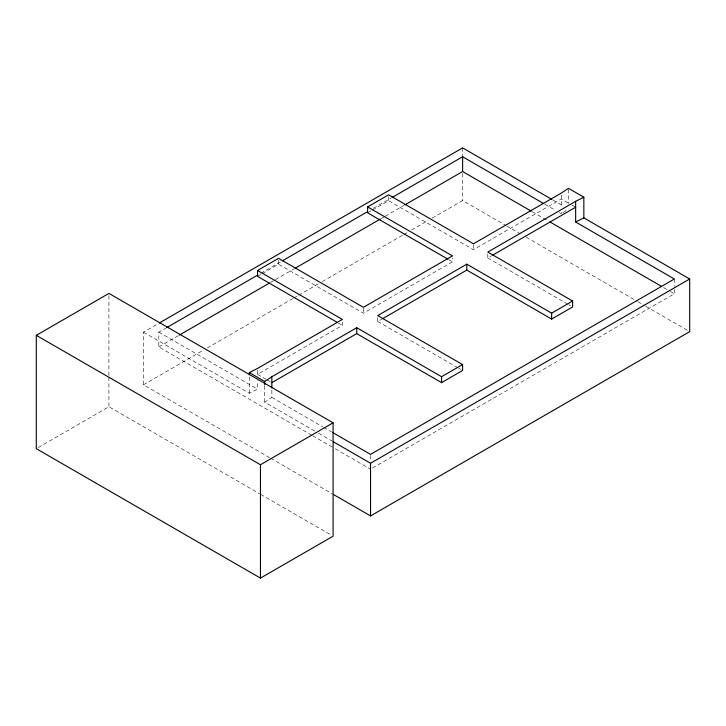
<?xml version="1.0" encoding="UTF-8"?>
<svg xmlns="http://www.w3.org/2000/svg" width="726" height="726" viewBox="0 0 726 726"><rect width="100%" height="100%" fill="white"/><g stroke="black" fill="none" stroke-linecap="round" stroke-linejoin="round"><path stroke-width="0.54" stroke-dasharray="3.63 2.72" d="M314.676 431.008L264.691 402.15L271.851 397.412L271.851 388.973M563.113 212.564L568.476 209.006M269.727 457.707L143.467 384.807L143.467 332.163L158.204 323.66M311.735 435.219L158.822 346.937L158.822 332.163L165.682 328.197M260.743 273.321L281.325 261.433M373.445 208.253L391.087 198.062M257.558 276.379L261.369 274.174M262.322 273.62L278.557 264.246L363.399 313.233L452.47 261.814L452.47 257.875M367.619 212.827L371.44 210.622M372.393 210.068L388.619 200.703L473.47 249.69L561.325 198.969L570.872 204.478M158.822 346.937L178.424 335.621M270.544 282.432L274.464 280.172M275.444 279.61L294.066 268.856M381.286 218.499L384.226 216.802M385.207 216.239L403.828 205.485M143.467 384.807L203.371 350.222M207.3 347.954L292.741 298.631M293.721 298.068L297.651 295.8M298.631 295.228L318.269 283.893M322.199 281.624L402.721 235.133M403.701 234.562L407.631 232.293M411.56 230.033L428.258 220.386M432.188 218.127L462.625 200.548L505.695 225.414M38.26 447.552L108.927 406.751L259.672 493.789M257.521 370.423L257.521 374.362L342.4 325.357L342.4 321.418M377.729 317.571L377.729 321.509L381.649 319.249M487.799 254.018L487.799 257.957L491.702 255.706M372.502 468.034L674.345 293.776L674.345 287.442M143.467 332.163L249.327 393.274L257.521 389.136L257.521 380.696M571.825 205.031L575.654 207.237M552.795 199.959L563.576 206.184M544.709 204.151L555.454 210.358M559.365 212.618L561.325 213.743L561.325 211.629M532.222 211.72L547.903 220.768M663.564 287.55L669.445 290.945M670.425 291.507L674.345 293.776M506.675 225.977L520.37 233.89M526.25 237.275L636.847 301.136M637.827 301.698L644.679 305.655M645.659 306.218L689.7 331.646M487.799 257.957L567.768 304.13M568.739 304.693L570.69 305.818M448.568 259.563L452.47 261.814M377.729 321.509L457.698 367.674M458.678 368.245L460.629 369.371M338.498 323.106L342.4 325.357M257.521 374.362L266.115 379.326M267.077 379.88L270.898 382.085M158.822 332.163L257.521 389.136M271.851 397.412L322.662 426.752M323.642 427.315L331.455 431.825M318.596 433.268L332.317 441.19M312.715 435.781L334.278 448.232M335.258 448.795L370.541 469.168M270.707 458.269L332.372 493.871M260.652 494.352L332.109 535.606M674.345 278.993L674.345 286.38M568.476 189.413L568.476 203.57M561.325 195.022L561.325 207.409M473.47 244.762L473.47 249.69M462.625 147.895L462.625 155.736M462.625 173.659L462.625 200.548M388.619 196.764L388.619 200.703M370.541 455.447L370.541 460.729M363.399 308.305L363.399 313.233M278.557 260.307L278.557 264.246M264.691 385.815L264.691 402.15M249.327 376.939L249.327 393.274M108.927 295.673L108.927 376.15M108.927 377.284L108.927 406.751"/><path stroke-width="1.09" d="M264.691 384.726L264.691 381.459L271.851 376.73L356.729 327.725L441.571 376.703L462.58 364.579L462.58 370.496L441.571 382.62L356.729 333.633L271.851 382.638M36.3 335.33L108.927 293.404L333.089 422.822L333.089 536.169L260.462 578.105L36.3 448.686L36.3 335.33L260.462 464.749L333.089 422.822M159.185 323.088L462.625 147.895L551.814 199.387M337.526 322.544L257.558 276.379L257.558 270.462L278.557 258.338L363.399 307.325L452.47 255.906L367.619 206.919L367.619 212.827L447.588 259M367.619 206.919L388.619 194.795L473.47 243.782L561.325 193.052L568.476 188.324L583.849 197.2L583.849 217.882L689.7 278.993L689.7 331.646L370.541 515.914L333.352 494.433M166.662 327.635L257.803 275.018M282.305 260.87L367.565 211.647M392.067 197.499L462.625 156.762L543.729 203.589M179.404 335.058L269.564 283.004M295.046 268.293L380.306 219.061M404.809 204.923L462.625 171.536L531.241 211.148M382.62 318.687L466.8 270.09L551.642 319.068L572.642 306.944L572.642 301.036L551.642 313.16L466.8 264.173L377.729 315.601L462.58 364.579M583.849 197.2L575.654 201.329L487.799 252.049L572.642 301.036M492.682 255.144L575.654 207.237M333.298 441.753L370.541 463.261L689.7 278.993M249.327 374.761L249.327 372.583L257.521 368.454L342.4 319.449L257.558 270.462M575.654 201.329L575.654 222.02L583.849 217.882M575.654 222.02L674.345 278.993L370.541 454.394L332.435 432.387M549.863 221.902L661.604 286.416M249.327 372.583L264.691 381.459M551.642 313.16L551.642 319.068M466.8 264.173L466.8 270.09M462.625 156.762L462.625 171.536M441.571 376.703L441.571 382.62M370.541 463.261L370.541 515.914M356.729 327.725L356.729 333.633M271.851 376.73L271.851 387.911M260.462 464.749L260.462 578.105"/></g></svg>
